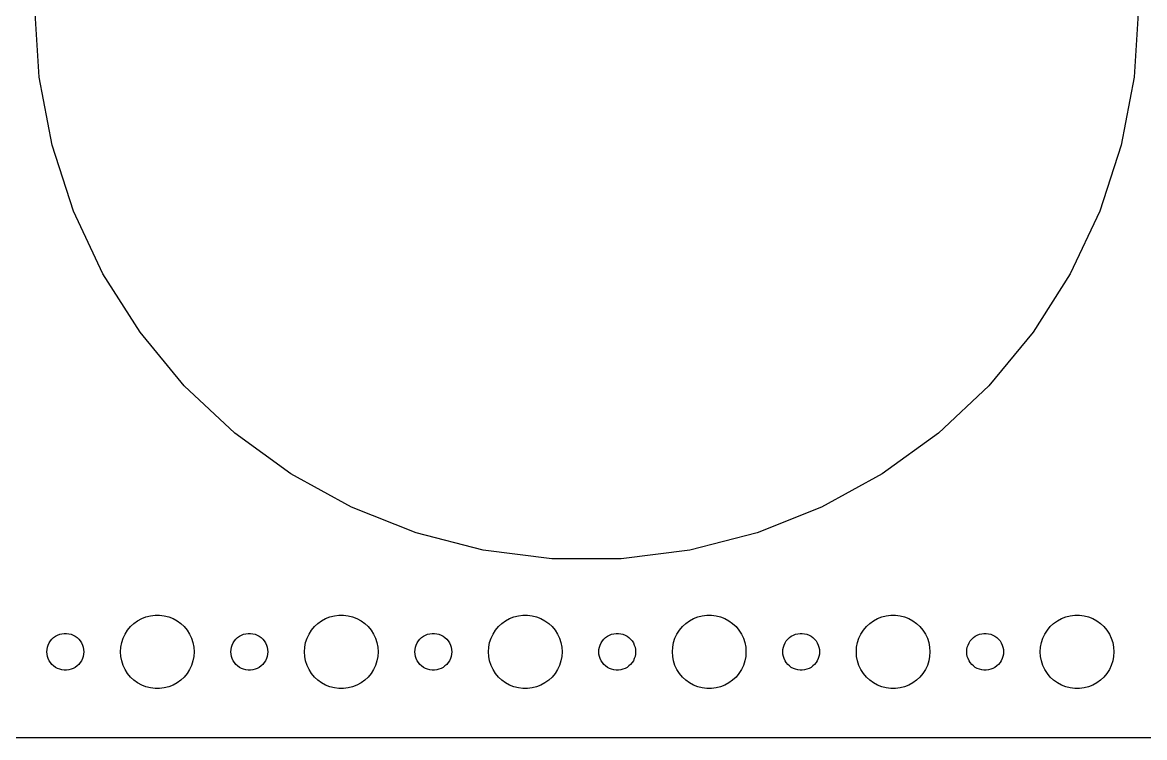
# Model space of a CAD drawing. Header units: metres. Extents: x -247 to 247, y -59 to 59.
# Drawn here: x 49 to 140.5, y -59.5 to -1.2 of the extents above; entities that cross this region are included whole.
import ezdxf

# ---------------------------------------------------------------- set-up
doc = ezdxf.new("R2010")
doc.units = ezdxf.units.M

msp = doc.modelspace()

# ---------------------------------------------------------------- linework, layer by layer
for p, q in [((50.3548, -5.63998), (50, 0)), ((140, 0), (139.645, -5.63998)), ((51.4138, -11.191), (50.3548, -5.63998)), ((139.645, -5.63998), (138.586, -11.191)), ((53.16, -16.5656), (51.4138, -11.191)), ((138.586, -11.191), (136.84, -16.5656)), ((55.5662, -21.6789), (53.16, -16.5656)), ((136.84, -16.5656), (134.434, -21.6789)), ((58.5942, -26.4503), (55.5662, -21.6789)), ((134.434, -21.6789), (131.406, -26.4503)), ((62.1964, -30.8046), (58.5942, -26.4503)), ((131.406, -26.4503), (127.804, -30.8046)), ((66.3159, -34.6731), (62.1964, -30.8046)), ((127.804, -30.8046), (123.684, -34.6731)), ((70.8878, -37.9948), (66.3159, -34.6731)), ((123.684, -34.6731), (119.112, -37.9948)), ((75.8399, -40.7172), (70.8878, -37.9948)), ((119.112, -37.9948), (114.16, -40.7172)), ((81.0942, -42.7975), (75.8399, -40.7172)), ((114.16, -40.7172), (108.906, -42.7975)), ((86.5678, -44.2029), (81.0942, -42.7975)), ((108.906, -42.7975), (103.432, -44.2029)), ((92.1744, -44.9112), (86.5678, -44.2029)), ((103.432, -44.2029), (97.8256, -44.9112)), ((97.8256, -44.9112), (92.1744, -44.9112)), ((57.8131, -50.4464), (58.0877, -50.1885)), ((58.0877, -50.1885), (58.3925, -49.967)), ((58.3925, -49.967), (58.7227, -49.7855)), ((58.7227, -49.7855), (59.0729, -49.6468)), ((59.0729, -49.6468), (59.4379, -49.5531)), ((59.4379, -49.5531), (59.8116, -49.5059)), ((59.8116, -49.5059), (60.1884, -49.5059)), ((60.1884, -49.5059), (60.5621, -49.5531)), ((60.5621, -49.5531), (60.927, -49.6468)), ((60.927, -49.6468), (61.2773, -49.7855)), ((61.2773, -49.7855), (61.6075, -49.967)), ((61.6075, -49.967), (61.9123, -50.1885)), ((61.9123, -50.1885), (62.1869, -50.4464)), ((72.8131, -50.4464), (73.0877, -50.1885)), ((73.0877, -50.1885), (73.3925, -49.967)), ((73.3925, -49.967), (73.7227, -49.7855)), ((73.7227, -49.7855), (74.073, -49.6468)), ((74.073, -49.6468), (74.4379, -49.5531)), ((74.4379, -49.5531), (74.8116, -49.5059)), ((74.8116, -49.5059), (75.1884, -49.5059)), ((75.1884, -49.5059), (75.5621, -49.5531)), ((75.5621, -49.5531), (75.927, -49.6468)), ((75.927, -49.6468), (76.2773, -49.7855)), ((76.2773, -49.7855), (76.6075, -49.967)), ((76.6075, -49.967), (76.9123, -50.1885)), ((76.9123, -50.1885), (77.1869, -50.4464)), ((87.8131, -50.4464), (88.0877, -50.1885)), ((88.0877, -50.1885), (88.3925, -49.967)), ((88.3925, -49.967), (88.7227, -49.7855)), ((88.7227, -49.7855), (89.073, -49.6468)), ((89.073, -49.6468), (89.4379, -49.5531)), ((89.4379, -49.5531), (89.8116, -49.5059)), ((89.8116, -49.5059), (90.1884, -49.5059)), ((90.1884, -49.5059), (90.5621, -49.5531)), ((90.5621, -49.5531), (90.927, -49.6468)), ((90.927, -49.6468), (91.2773, -49.7855)), ((91.2773, -49.7855), (91.6075, -49.967)), ((91.6075, -49.967), (91.9123, -50.1885)), ((91.9123, -50.1885), (92.1869, -50.4464)), ((102.813, -50.4464), (103.088, -50.1885)), ((103.088, -50.1885), (103.393, -49.967)), ((103.393, -49.967), (103.723, -49.7855)), ((103.723, -49.7855), (104.073, -49.6468)), ((104.073, -49.6468), (104.438, -49.5531)), ((104.438, -49.5531), (104.812, -49.5059)), ((104.812, -49.5059), (105.188, -49.5059)), ((105.188, -49.5059), (105.562, -49.5531)), ((105.562, -49.5531), (105.927, -49.6468)), ((105.927, -49.6468), (106.277, -49.7855)), ((106.277, -49.7855), (106.607, -49.967)), ((106.607, -49.967), (106.912, -50.1885)), ((106.912, -50.1885), (107.187, -50.4464)), ((117.813, -50.4464), (118.088, -50.1885)), ((118.088, -50.1885), (118.393, -49.967)), ((118.393, -49.967), (118.723, -49.7855)), ((118.723, -49.7855), (119.073, -49.6468)), ((119.073, -49.6468), (119.438, -49.5531)), ((119.438, -49.5531), (119.812, -49.5059)), ((119.812, -49.5059), (120.188, -49.5059)), ((120.188, -49.5059), (120.562, -49.5531)), ((120.562, -49.5531), (120.927, -49.6468)), ((120.927, -49.6468), (121.277, -49.7855)), ((121.277, -49.7855), (121.607, -49.967)), ((121.607, -49.967), (121.912, -50.1885)), ((121.912, -50.1885), (122.187, -50.4464)), ((132.813, -50.4464), (133.088, -50.1885)), ((133.088, -50.1885), (133.393, -49.967)), ((133.393, -49.967), (133.723, -49.7855)), ((133.723, -49.7855), (134.073, -49.6468)), ((134.073, -49.6468), (134.438, -49.5531)), ((134.438, -49.5531), (134.812, -49.5059)), ((134.812, -49.5059), (135.188, -49.5059)), ((135.188, -49.5059), (135.562, -49.5531)), ((135.562, -49.5531), (135.927, -49.6468)), ((135.927, -49.6468), (136.277, -49.7855)), ((136.277, -49.7855), (136.607, -49.967)), ((136.607, -49.967), (136.912, -50.1885)), ((136.912, -50.1885), (137.187, -50.4464)), ((51.5439, -51.3442), (51.6963, -51.2335)), ((51.6963, -51.2335), (51.8613, -51.1428)), ((51.8613, -51.1428), (52.0365, -51.0734)), ((52.0365, -51.0734), (52.2189, -51.0266)), ((52.2189, -51.0266), (52.4058, -51.003)), ((52.4058, -51.003), (52.5942, -51.003)), ((52.5942, -51.003), (52.7811, -51.0266)), ((52.7811, -51.0266), (52.9635, -51.0734)), ((52.9635, -51.0734), (53.1387, -51.1428)), ((53.1387, -51.1428), (53.3037, -51.2335)), ((53.3037, -51.2335), (53.4561, -51.3442)), ((57.2107, -51.3956), (57.3711, -51.0547)), ((57.3711, -51.0547), (57.5729, -50.7366)), ((57.5729, -50.7366), (57.8131, -50.4464)), ((62.1869, -50.4464), (62.427, -50.7366)), ((62.427, -50.7366), (62.6289, -51.0547)), ((62.6289, -51.0547), (62.7893, -51.3956)), ((66.5439, -51.3442), (66.6963, -51.2335)), ((66.6963, -51.2335), (66.8613, -51.1428)), ((66.8613, -51.1428), (67.0365, -51.0734)), ((67.0365, -51.0734), (67.2189, -51.0266)), ((67.2189, -51.0266), (67.4058, -51.003)), ((67.4058, -51.003), (67.5942, -51.003)), ((67.5942, -51.003), (67.7811, -51.0266)), ((67.7811, -51.0266), (67.9635, -51.0734)), ((67.9635, -51.0734), (68.1387, -51.1428)), ((68.1387, -51.1428), (68.3037, -51.2335)), ((68.3037, -51.2335), (68.4561, -51.3442)), ((72.2107, -51.3956), (72.3711, -51.0547)), ((72.3711, -51.0547), (72.573, -50.7366)), ((72.573, -50.7366), (72.8131, -50.4464)), ((77.1869, -50.4464), (77.427, -50.7366)), ((77.427, -50.7366), (77.6289, -51.0547)), ((77.6289, -51.0547), (77.7893, -51.3956)), ((81.5439, -51.3442), (81.6963, -51.2335)), ((81.6963, -51.2335), (81.8613, -51.1428)), ((81.8613, -51.1428), (82.0365, -51.0734)), ((82.0365, -51.0734), (82.2189, -51.0266)), ((82.2189, -51.0266), (82.4058, -51.003)), ((82.4058, -51.003), (82.5942, -51.003)), ((82.5942, -51.003), (82.7811, -51.0266)), ((82.7811, -51.0266), (82.9635, -51.0734)), ((82.9635, -51.0734), (83.1387, -51.1428)), ((83.1387, -51.1428), (83.3037, -51.2335)), ((83.3037, -51.2335), (83.4561, -51.3442)), ((87.2107, -51.3956), (87.3711, -51.0547)), ((87.3711, -51.0547), (87.573, -50.7366)), ((87.573, -50.7366), (87.8131, -50.4464)), ((92.1869, -50.4464), (92.427, -50.7366)), ((92.427, -50.7366), (92.6289, -51.0547)), ((92.6289, -51.0547), (92.7893, -51.3956)), ((96.5439, -51.3442), (96.6963, -51.2335)), ((96.6963, -51.2335), (96.8613, -51.1428)), ((96.8613, -51.1428), (97.0365, -51.0734)), ((97.0365, -51.0734), (97.2189, -51.0266)), ((97.2189, -51.0266), (97.4058, -51.003)), ((97.4058, -51.003), (97.5942, -51.003)), ((97.5942, -51.003), (97.7811, -51.0266)), ((97.7811, -51.0266), (97.9635, -51.0734)), ((97.9635, -51.0734), (98.1387, -51.1428)), ((98.1387, -51.1428), (98.3037, -51.2335)), ((98.3037, -51.2335), (98.4561, -51.3442)), ((102.211, -51.3956), (102.371, -51.0547)), ((102.371, -51.0547), (102.573, -50.7366)), ((102.573, -50.7366), (102.813, -50.4464)), ((107.187, -50.4464), (107.427, -50.7366)), ((107.427, -50.7366), (107.629, -51.0547)), ((107.629, -51.0547), (107.789, -51.3956)), ((111.544, -51.3442), (111.696, -51.2335)), ((111.696, -51.2335), (111.861, -51.1428)), ((111.861, -51.1428), (112.036, -51.0734)), ((112.036, -51.0734), (112.219, -51.0266)), ((112.219, -51.0266), (112.406, -51.003)), ((112.406, -51.003), (112.594, -51.003)), ((112.594, -51.003), (112.781, -51.0266)), ((112.781, -51.0266), (112.964, -51.0734)), ((112.964, -51.0734), (113.139, -51.1428)), ((113.139, -51.1428), (113.304, -51.2335)), ((113.304, -51.2335), (113.456, -51.3442)), ((117.211, -51.3956), (117.371, -51.0547)), ((117.371, -51.0547), (117.573, -50.7366)), ((117.573, -50.7366), (117.813, -50.4464)), ((122.187, -50.4464), (122.427, -50.7366)), ((122.427, -50.7366), (122.629, -51.0547)), ((122.629, -51.0547), (122.789, -51.3956)), ((126.544, -51.3442), (126.696, -51.2335)), ((126.696, -51.2335), (126.861, -51.1428)), ((126.861, -51.1428), (127.036, -51.0734)), ((127.036, -51.0734), (127.219, -51.0266)), ((127.219, -51.0266), (127.406, -51.003)), ((127.406, -51.003), (127.594, -51.003)), ((127.594, -51.003), (127.781, -51.0266)), ((127.781, -51.0266), (127.964, -51.0734)), ((127.964, -51.0734), (128.139, -51.1428)), ((128.139, -51.1428), (128.304, -51.2335)), ((128.304, -51.2335), (128.456, -51.3442)), ((132.211, -51.3956), (132.371, -51.0547)), ((132.371, -51.0547), (132.573, -50.7366)), ((132.573, -50.7366), (132.813, -50.4464)), ((137.187, -50.4464), (137.427, -50.7366)), ((137.427, -50.7366), (137.629, -51.0547)), ((137.629, -51.0547), (137.789, -51.3956)), ((51.0118, -52.312), (51.0471, -52.127)), ((51.0471, -52.127), (51.1053, -51.9478)), ((51.1053, -51.9478), (51.1855, -51.7774)), ((51.1855, -51.7774), (51.2865, -51.6183)), ((51.2865, -51.6183), (51.4065, -51.4732)), ((51.4065, -51.4732), (51.5439, -51.3442)), ((53.4561, -51.3442), (53.5934, -51.4732)), ((53.5934, -51.4732), (53.7135, -51.6183)), ((53.7135, -51.6183), (53.8145, -51.7774)), ((53.8145, -51.7774), (53.8947, -51.9478)), ((53.8947, -51.9478), (53.9529, -52.127)), ((53.9529, -52.127), (53.9882, -52.312)), ((57, -52.5), (57.0237, -52.124)), ((57.0237, -52.124), (57.0942, -51.7539)), ((57.0942, -51.7539), (57.2107, -51.3956)), ((62.7893, -51.3956), (62.9057, -51.7539)), ((62.9057, -51.7539), (62.9763, -52.124)), ((62.9763, -52.124), (63, -52.5)), ((66.0118, -52.312), (66.0471, -52.127)), ((66.0471, -52.127), (66.1053, -51.9478)), ((66.1053, -51.9478), (66.1855, -51.7774)), ((66.1855, -51.7774), (66.2865, -51.6183)), ((66.2865, -51.6183), (66.4065, -51.4732)), ((66.4065, -51.4732), (66.5439, -51.3442)), ((68.4561, -51.3442), (68.5934, -51.4732)), ((68.5934, -51.4732), (68.7135, -51.6183)), ((68.7135, -51.6183), (68.8145, -51.7774)), ((68.8145, -51.7774), (68.8947, -51.9478)), ((68.8947, -51.9478), (68.9529, -52.127)), ((68.9529, -52.127), (68.9882, -52.312)), ((72, -52.5), (72.0237, -52.124)), ((72.0237, -52.124), (72.0943, -51.7539)), ((72.0943, -51.7539), (72.2107, -51.3956)), ((77.7893, -51.3956), (77.9057, -51.7539)), ((77.9057, -51.7539), (77.9763, -52.124)), ((77.9763, -52.124), (78, -52.5)), ((81.0118, -52.312), (81.0471, -52.127)), ((81.0471, -52.127), (81.1053, -51.9478)), ((81.1053, -51.9478), (81.1855, -51.7774)), ((81.1855, -51.7774), (81.2865, -51.6183)), ((81.2865, -51.6183), (81.4065, -51.4732)), ((81.4065, -51.4732), (81.5439, -51.3442)), ((83.4561, -51.3442), (83.5934, -51.4732)), ((83.5934, -51.4732), (83.7135, -51.6183)), ((83.7135, -51.6183), (83.8145, -51.7774)), ((83.8145, -51.7774), (83.8947, -51.9478)), ((83.8947, -51.9478), (83.9529, -52.127)), ((83.9529, -52.127), (83.9882, -52.312)), ((87, -52.5), (87.0237, -52.124)), ((87.0237, -52.124), (87.0943, -51.7539)), ((87.0943, -51.7539), (87.2107, -51.3956)), ((92.7893, -51.3956), (92.9057, -51.7539)), ((92.9057, -51.7539), (92.9763, -52.124)), ((92.9763, -52.124), (93, -52.5)), ((96.0118, -52.312), (96.0471, -52.127)), ((96.0471, -52.127), (96.1053, -51.9478)), ((96.1053, -51.9478), (96.1855, -51.7774)), ((96.1855, -51.7774), (96.2865, -51.6183)), ((96.2865, -51.6183), (96.4065, -51.4732)), ((96.4065, -51.4732), (96.5439, -51.3442)), ((98.4561, -51.3442), (98.5934, -51.4732)), ((98.5934, -51.4732), (98.7135, -51.6183)), ((98.7135, -51.6183), (98.8145, -51.7774)), ((98.8145, -51.7774), (98.8947, -51.9478)), ((98.8947, -51.9478), (98.9529, -52.127)), ((98.9529, -52.127), (98.9882, -52.312)), ((102, -52.5), (102.024, -52.124)), ((102.024, -52.124), (102.094, -51.7539)), ((102.094, -51.7539), (102.211, -51.3956)), ((107.789, -51.3956), (107.906, -51.7539)), ((107.906, -51.7539), (107.976, -52.124)), ((107.976, -52.124), (108, -52.5)), ((111.012, -52.312), (111.047, -52.127)), ((111.047, -52.127), (111.105, -51.9478)), ((111.105, -51.9478), (111.186, -51.7774)), ((111.186, -51.7774), (111.286, -51.6183)), ((111.286, -51.6183), (111.407, -51.4732)), ((111.407, -51.4732), (111.544, -51.3442)), ((113.456, -51.3442), (113.593, -51.4732)), ((113.593, -51.4732), (113.714, -51.6183)), ((113.714, -51.6183), (113.814, -51.7774)), ((113.814, -51.7774), (113.895, -51.9478)), ((113.895, -51.9478), (113.953, -52.127)), ((113.953, -52.127), (113.988, -52.312)), ((117, -52.5), (117.024, -52.124)), ((117.024, -52.124), (117.094, -51.7539)), ((117.094, -51.7539), (117.211, -51.3956)), ((122.789, -51.3956), (122.906, -51.7539)), ((122.906, -51.7539), (122.976, -52.124)), ((122.976, -52.124), (123, -52.5)), ((126.012, -52.312), (126.047, -52.127)), ((126.047, -52.127), (126.105, -51.9478)), ((126.105, -51.9478), (126.186, -51.7774)), ((126.186, -51.7774), (126.286, -51.6183)), ((126.286, -51.6183), (126.407, -51.4732)), ((126.407, -51.4732), (126.544, -51.3442)), ((128.456, -51.3442), (128.593, -51.4732)), ((128.593, -51.4732), (128.714, -51.6183)), ((128.714, -51.6183), (128.814, -51.7774)), ((128.814, -51.7774), (128.895, -51.9478)), ((128.895, -51.9478), (128.953, -52.127)), ((128.953, -52.127), (128.988, -52.312)), ((132, -52.5), (132.024, -52.124)), ((132.024, -52.124), (132.094, -51.7539)), ((132.094, -51.7539), (132.211, -51.3956)), ((137.789, -51.3956), (137.906, -51.7539)), ((137.906, -51.7539), (137.976, -52.124)), ((137.976, -52.124), (138, -52.5)), ((51, -52.5), (51.0118, -52.312)), ((51.0118, -52.688), (51, -52.5)), ((51.0471, -52.873), (51.0118, -52.688)), ((51.1053, -53.0522), (51.0471, -52.873)), ((51.1855, -53.2226), (51.1053, -53.0522)), ((53.8947, -53.0522), (53.8145, -53.2226)), ((53.9529, -52.873), (53.8947, -53.0522)), ((53.9882, -52.688), (53.9529, -52.873)), ((53.9882, -52.312), (54, -52.5)), ((54, -52.5), (53.9882, -52.688)), ((57.0237, -52.876), (57, -52.5)), ((57.0942, -53.2461), (57.0237, -52.876)), ((62.9763, -52.876), (62.9057, -53.2461)), ((63, -52.5), (62.9763, -52.876)), ((66, -52.5), (66.0118, -52.312)), ((66.0118, -52.688), (66, -52.5)), ((66.0471, -52.873), (66.0118, -52.688)), ((66.1053, -53.0522), (66.0471, -52.873)), ((66.1855, -53.2226), (66.1053, -53.0522)), ((68.8947, -53.0522), (68.8145, -53.2226)), ((68.9529, -52.873), (68.8947, -53.0522)), ((68.9882, -52.688), (68.9529, -52.873)), ((68.9882, -52.312), (69, -52.5)), ((69, -52.5), (68.9882, -52.688)), ((72.0237, -52.876), (72, -52.5)), ((72.0943, -53.2461), (72.0237, -52.876)), ((77.9763, -52.876), (77.9057, -53.2461)), ((78, -52.5), (77.9763, -52.876)), ((81, -52.5), (81.0118, -52.312)), ((81.0118, -52.688), (81, -52.5)), ((81.0471, -52.873), (81.0118, -52.688)), ((81.1053, -53.0522), (81.0471, -52.873)), ((81.1855, -53.2226), (81.1053, -53.0522)), ((83.8947, -53.0522), (83.8145, -53.2226)), ((83.9529, -52.873), (83.8947, -53.0522)), ((83.9882, -52.688), (83.9529, -52.873)), ((83.9882, -52.312), (84, -52.5)), ((84, -52.5), (83.9882, -52.688)), ((87.0237, -52.876), (87, -52.5)), ((87.0943, -53.2461), (87.0237, -52.876)), ((92.9763, -52.876), (92.9057, -53.2461)), ((93, -52.5), (92.9763, -52.876)), ((96, -52.5), (96.0118, -52.312)), ((96.0118, -52.688), (96, -52.5)), ((96.0471, -52.873), (96.0118, -52.688)), ((96.1053, -53.0522), (96.0471, -52.873)), ((96.1855, -53.2226), (96.1053, -53.0522)), ((98.8947, -53.0522), (98.8145, -53.2226)), ((98.9529, -52.873), (98.8947, -53.0522)), ((98.9882, -52.688), (98.9529, -52.873)), ((98.9882, -52.312), (99, -52.5)), ((99, -52.5), (98.9882, -52.688)), ((102.024, -52.876), (102, -52.5)), ((102.094, -53.2461), (102.024, -52.876)), ((107.976, -52.876), (107.906, -53.2461)), ((108, -52.5), (107.976, -52.876)), ((111, -52.5), (111.012, -52.312)), ((111.012, -52.688), (111, -52.5)), ((111.047, -52.873), (111.012, -52.688)), ((111.105, -53.0522), (111.047, -52.873)), ((111.186, -53.2226), (111.105, -53.0522)), ((113.895, -53.0522), (113.814, -53.2226)), ((113.953, -52.873), (113.895, -53.0522)), ((113.988, -52.688), (113.953, -52.873)), ((113.988, -52.312), (114, -52.5)), ((114, -52.5), (113.988, -52.688)), ((117.024, -52.876), (117, -52.5)), ((117.094, -53.2461), (117.024, -52.876)), ((122.976, -52.876), (122.906, -53.2461)), ((123, -52.5), (122.976, -52.876)), ((126, -52.5), (126.012, -52.312)), ((126.012, -52.688), (126, -52.5)), ((126.047, -52.873), (126.012, -52.688)), ((126.105, -53.0522), (126.047, -52.873)), ((126.186, -53.2226), (126.105, -53.0522)), ((128.895, -53.0522), (128.814, -53.2226)), ((128.953, -52.873), (128.895, -53.0522)), ((128.988, -52.688), (128.953, -52.873)), ((128.988, -52.312), (129, -52.5)), ((129, -52.5), (128.988, -52.688)), ((132.024, -52.876), (132, -52.5)), ((132.094, -53.2461), (132.024, -52.876)), ((137.976, -52.876), (137.906, -53.2461)), ((138, -52.5), (137.976, -52.876)), ((51.2865, -53.3817), (51.1855, -53.2226)), ((51.4065, -53.5268), (51.2865, -53.3817)), ((51.5439, -53.6558), (51.4065, -53.5268)), ((51.6963, -53.7665), (51.5439, -53.6558)), ((51.8613, -53.8572), (51.6963, -53.7665)), ((52.0365, -53.9266), (51.8613, -53.8572)), ((52.2189, -53.9734), (52.0365, -53.9266)), ((52.4058, -53.997), (52.2189, -53.9734)), ((52.7811, -53.9734), (52.5942, -53.997)), ((52.9635, -53.9266), (52.7811, -53.9734)), ((53.1387, -53.8572), (52.9635, -53.9266)), ((53.3037, -53.7665), (53.1387, -53.8572)), ((53.4561, -53.6558), (53.3037, -53.7665)), ((53.5934, -53.5268), (53.4561, -53.6558)), ((53.7135, -53.3817), (53.5934, -53.5268)), ((53.8145, -53.2226), (53.7135, -53.3817)), ((57.2107, -53.6044), (57.0942, -53.2461)), ((57.3711, -53.9453), (57.2107, -53.6044)), ((57.5729, -54.2634), (57.3711, -53.9453)), ((62.6289, -53.9453), (62.427, -54.2634)), ((62.7893, -53.6044), (62.6289, -53.9453)), ((62.9057, -53.2461), (62.7893, -53.6044)), ((66.2865, -53.3817), (66.1855, -53.2226)), ((66.4065, -53.5268), (66.2865, -53.3817)), ((66.5439, -53.6558), (66.4065, -53.5268)), ((66.6963, -53.7665), (66.5439, -53.6558)), ((66.8613, -53.8572), (66.6963, -53.7665)), ((67.0365, -53.9266), (66.8613, -53.8572)), ((67.2189, -53.9734), (67.0365, -53.9266)), ((67.4058, -53.997), (67.2189, -53.9734)), ((67.7811, -53.9734), (67.5942, -53.997)), ((67.9635, -53.9266), (67.7811, -53.9734)), ((68.1387, -53.8572), (67.9635, -53.9266)), ((68.3037, -53.7665), (68.1387, -53.8572)), ((68.4561, -53.6558), (68.3037, -53.7665)), ((68.5934, -53.5268), (68.4561, -53.6558)), ((68.7135, -53.3817), (68.5934, -53.5268)), ((68.8145, -53.2226), (68.7135, -53.3817)), ((72.2107, -53.6044), (72.0943, -53.2461)), ((72.3711, -53.9453), (72.2107, -53.6044)), ((72.573, -54.2634), (72.3711, -53.9453)), ((77.6289, -53.9453), (77.427, -54.2634)), ((77.7893, -53.6044), (77.6289, -53.9453)), ((77.9057, -53.2461), (77.7893, -53.6044)), ((81.2865, -53.3817), (81.1855, -53.2226)), ((81.4065, -53.5268), (81.2865, -53.3817)), ((81.5439, -53.6558), (81.4065, -53.5268)), ((81.6963, -53.7665), (81.5439, -53.6558)), ((81.8613, -53.8572), (81.6963, -53.7665)), ((82.0365, -53.9266), (81.8613, -53.8572)), ((82.2189, -53.9734), (82.0365, -53.9266)), ((82.4058, -53.997), (82.2189, -53.9734)), ((82.7811, -53.9734), (82.5942, -53.997)), ((82.9635, -53.9266), (82.7811, -53.9734)), ((83.1387, -53.8572), (82.9635, -53.9266)), ((83.3037, -53.7665), (83.1387, -53.8572)), ((83.4561, -53.6558), (83.3037, -53.7665)), ((83.5934, -53.5268), (83.4561, -53.6558)), ((83.7135, -53.3817), (83.5934, -53.5268)), ((83.8145, -53.2226), (83.7135, -53.3817)), ((87.2107, -53.6044), (87.0943, -53.2461)), ((87.3711, -53.9453), (87.2107, -53.6044)), ((87.573, -54.2634), (87.3711, -53.9453)), ((92.6289, -53.9453), (92.427, -54.2634)), ((92.7893, -53.6044), (92.6289, -53.9453)), ((92.9057, -53.2461), (92.7893, -53.6044)), ((96.2865, -53.3817), (96.1855, -53.2226)), ((96.4065, -53.5268), (96.2865, -53.3817)), ((96.5439, -53.6558), (96.4065, -53.5268)), ((96.6963, -53.7665), (96.5439, -53.6558)), ((96.8613, -53.8572), (96.6963, -53.7665)), ((97.0365, -53.9266), (96.8613, -53.8572)), ((97.2189, -53.9734), (97.0365, -53.9266)), ((97.4058, -53.997), (97.2189, -53.9734)), ((97.7811, -53.9734), (97.5942, -53.997)), ((97.9635, -53.9266), (97.7811, -53.9734)), ((98.1387, -53.8572), (97.9635, -53.9266)), ((98.3037, -53.7665), (98.1387, -53.8572)), ((98.4561, -53.6558), (98.3037, -53.7665)), ((98.5934, -53.5268), (98.4561, -53.6558)), ((98.7135, -53.3817), (98.5934, -53.5268)), ((98.8145, -53.2226), (98.7135, -53.3817)), ((102.211, -53.6044), (102.094, -53.2461)), ((102.371, -53.9453), (102.211, -53.6044)), ((102.573, -54.2634), (102.371, -53.9453)), ((107.629, -53.9453), (107.427, -54.2634)), ((107.789, -53.6044), (107.629, -53.9453)), ((107.906, -53.2461), (107.789, -53.6044)), ((111.286, -53.3817), (111.186, -53.2226)), ((111.407, -53.5268), (111.286, -53.3817)), ((111.544, -53.6558), (111.407, -53.5268)), ((111.696, -53.7665), (111.544, -53.6558)), ((111.861, -53.8572), (111.696, -53.7665)), ((112.036, -53.9266), (111.861, -53.8572)), ((112.219, -53.9734), (112.036, -53.9266)), ((112.406, -53.997), (112.219, -53.9734)), ((112.781, -53.9734), (112.594, -53.997)), ((112.964, -53.9266), (112.781, -53.9734)), ((113.139, -53.8572), (112.964, -53.9266)), ((113.304, -53.7665), (113.139, -53.8572)), ((113.456, -53.6558), (113.304, -53.7665)), ((113.593, -53.5268), (113.456, -53.6558)), ((113.714, -53.3817), (113.593, -53.5268)), ((113.814, -53.2226), (113.714, -53.3817)), ((117.211, -53.6044), (117.094, -53.2461)), ((117.371, -53.9453), (117.211, -53.6044)), ((117.573, -54.2634), (117.371, -53.9453)), ((122.629, -53.9453), (122.427, -54.2634)), ((122.789, -53.6044), (122.629, -53.9453)), ((122.906, -53.2461), (122.789, -53.6044)), ((126.286, -53.3817), (126.186, -53.2226)), ((126.407, -53.5268), (126.286, -53.3817)), ((126.544, -53.6558), (126.407, -53.5268)), ((126.696, -53.7665), (126.544, -53.6558)), ((126.861, -53.8572), (126.696, -53.7665)), ((127.036, -53.9266), (126.861, -53.8572)), ((127.219, -53.9734), (127.036, -53.9266)), ((127.406, -53.997), (127.219, -53.9734)), ((127.781, -53.9734), (127.594, -53.997)), ((127.964, -53.9266), (127.781, -53.9734)), ((128.139, -53.8572), (127.964, -53.9266)), ((128.304, -53.7665), (128.139, -53.8572)), ((128.456, -53.6558), (128.304, -53.7665)), ((128.593, -53.5268), (128.456, -53.6558)), ((128.714, -53.3817), (128.593, -53.5268)), ((128.814, -53.2226), (128.714, -53.3817)), ((132.211, -53.6044), (132.094, -53.2461)), ((132.371, -53.9453), (132.211, -53.6044)), ((132.573, -54.2634), (132.371, -53.9453)), ((137.629, -53.9453), (137.427, -54.2634)), ((137.789, -53.6044), (137.629, -53.9453)), ((137.906, -53.2461), (137.789, -53.6044)), ((52.5942, -53.997), (52.4058, -53.997)), ((57.8131, -54.5536), (57.5729, -54.2634)), ((58.0877, -54.8115), (57.8131, -54.5536)), ((58.3925, -55.033), (58.0877, -54.8115)), ((61.9123, -54.8115), (61.6075, -55.033)), ((62.1869, -54.5536), (61.9123, -54.8115)), ((62.427, -54.2634), (62.1869, -54.5536)), ((67.5942, -53.997), (67.4058, -53.997)), ((72.8131, -54.5536), (72.573, -54.2634)), ((73.0877, -54.8115), (72.8131, -54.5536)), ((73.3925, -55.033), (73.0877, -54.8115)), ((76.9123, -54.8115), (76.6075, -55.033)), ((77.1869, -54.5536), (76.9123, -54.8115)), ((77.427, -54.2634), (77.1869, -54.5536)), ((82.5942, -53.997), (82.4058, -53.997)), ((87.8131, -54.5536), (87.573, -54.2634)), ((88.0877, -54.8115), (87.8131, -54.5536)), ((88.3925, -55.033), (88.0877, -54.8115)), ((91.9123, -54.8115), (91.6075, -55.033)), ((92.1869, -54.5536), (91.9123, -54.8115)), ((92.427, -54.2634), (92.1869, -54.5536)), ((97.5942, -53.997), (97.4058, -53.997)), ((102.813, -54.5536), (102.573, -54.2634)), ((103.088, -54.8115), (102.813, -54.5536)), ((103.393, -55.033), (103.088, -54.8115)), ((106.912, -54.8115), (106.607, -55.033)), ((107.187, -54.5536), (106.912, -54.8115)), ((107.427, -54.2634), (107.187, -54.5536)), ((112.594, -53.997), (112.406, -53.997)), ((117.813, -54.5536), (117.573, -54.2634)), ((118.088, -54.8115), (117.813, -54.5536)), ((118.393, -55.033), (118.088, -54.8115)), ((121.912, -54.8115), (121.607, -55.033)), ((122.187, -54.5536), (121.912, -54.8115)), ((122.427, -54.2634), (122.187, -54.5536)), ((127.594, -53.997), (127.406, -53.997)), ((132.813, -54.5536), (132.573, -54.2634)), ((133.088, -54.8115), (132.813, -54.5536)), ((133.393, -55.033), (133.088, -54.8115)), ((136.912, -54.8115), (136.607, -55.033)), ((137.187, -54.5536), (136.912, -54.8115)), ((137.427, -54.2634), (137.187, -54.5536)), ((58.7227, -55.2145), (58.3925, -55.033)), ((59.0729, -55.3532), (58.7227, -55.2145)), ((59.4379, -55.4469), (59.0729, -55.3532)), ((59.8116, -55.4941), (59.4379, -55.4469)), ((60.1884, -55.4941), (59.8116, -55.4941)), ((60.5621, -55.4469), (60.1884, -55.4941)), ((60.927, -55.3532), (60.5621, -55.4469)), ((61.2773, -55.2145), (60.927, -55.3532)), ((61.6075, -55.033), (61.2773, -55.2145)), ((73.7227, -55.2145), (73.3925, -55.033)), ((74.073, -55.3532), (73.7227, -55.2145)), ((74.4379, -55.4469), (74.073, -55.3532)), ((74.8116, -55.4941), (74.4379, -55.4469)), ((75.1884, -55.4941), (74.8116, -55.4941)), ((75.5621, -55.4469), (75.1884, -55.4941)), ((75.927, -55.3532), (75.5621, -55.4469)), ((76.2773, -55.2145), (75.927, -55.3532)), ((76.6075, -55.033), (76.2773, -55.2145)), ((88.7227, -55.2145), (88.3925, -55.033)), ((89.073, -55.3532), (88.7227, -55.2145)), ((89.4379, -55.4469), (89.073, -55.3532)), ((89.8116, -55.4941), (89.4379, -55.4469)), ((90.1884, -55.4941), (89.8116, -55.4941)), ((90.5621, -55.4469), (90.1884, -55.4941)), ((90.927, -55.3532), (90.5621, -55.4469)), ((91.2773, -55.2145), (90.927, -55.3532)), ((91.6075, -55.033), (91.2773, -55.2145)), ((103.723, -55.2145), (103.393, -55.033)), ((104.073, -55.3532), (103.723, -55.2145)), ((104.438, -55.4469), (104.073, -55.3532)), ((104.812, -55.4941), (104.438, -55.4469)), ((105.188, -55.4941), (104.812, -55.4941)), ((105.562, -55.4469), (105.188, -55.4941)), ((105.927, -55.3532), (105.562, -55.4469)), ((106.277, -55.2145), (105.927, -55.3532)), ((106.607, -55.033), (106.277, -55.2145)), ((118.723, -55.2145), (118.393, -55.033)), ((119.073, -55.3532), (118.723, -55.2145)), ((119.438, -55.4469), (119.073, -55.3532)), ((119.812, -55.4941), (119.438, -55.4469)), ((120.188, -55.4941), (119.812, -55.4941)), ((120.562, -55.4469), (120.188, -55.4941)), ((120.927, -55.3532), (120.562, -55.4469)), ((121.277, -55.2145), (120.927, -55.3532)), ((121.607, -55.033), (121.277, -55.2145)), ((133.723, -55.2145), (133.393, -55.033)), ((134.073, -55.3532), (133.723, -55.2145)), ((134.438, -55.4469), (134.073, -55.3532)), ((134.812, -55.4941), (134.438, -55.4469)), ((135.188, -55.4941), (134.812, -55.4941)), ((135.562, -55.4469), (135.188, -55.4941)), ((135.927, -55.3532), (135.562, -55.4469)), ((136.277, -55.2145), (135.927, -55.3532)), ((136.607, -55.033), (136.277, -55.2145)), ((-242.314, -59.4901), (242.314, -59.4901))]:
    msp.add_line(p, q)

doc.saveas('drawing.dxf')
